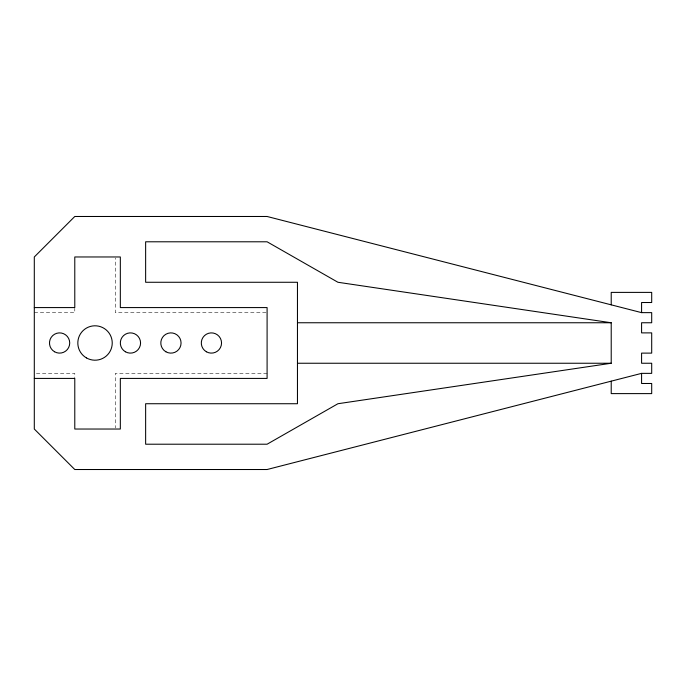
<?xml version="1.0" encoding="UTF-8"?>
<svg xmlns="http://www.w3.org/2000/svg" width="686" height="686" viewBox="0 0 686 686"><rect width="100%" height="100%" fill="white"/><g stroke="black" fill="none" stroke-linecap="round" stroke-linejoin="round"><path stroke-width="0.51" stroke-dasharray="3.43 2.57" d="M34.3 312.636L74.783 312.636L74.783 308.357M266.022 312.636L115.274 312.636L115.274 258.039M36.427 373.364L74.783 373.364L74.783 377.643M267.094 373.364L115.274 373.364L115.274 427.961"/><path stroke-width="1.03" d="M641.582 373.364L267.094 469.516L74.783 469.516L34.3 429.033L34.3 256.967L74.783 216.484L267.094 216.484L641.582 312.636L651.7 312.636L651.7 322.754L641.582 322.754L641.582 332.882L651.7 332.882L651.7 353.119L641.582 353.119L641.582 363.246L651.7 363.246L651.7 373.364L641.582 373.364L641.582 383.483L651.7 383.483L651.7 393.61L611.217 393.61L611.217 381.159M611.217 363.246L337.941 403.728L267.094 444.211L145.638 444.211L145.638 403.728L297.458 403.728L297.458 282.272L145.638 282.272L145.638 241.789L267.094 241.789L337.941 282.272L611.217 322.754L611.217 363.246L297.458 363.246M34.3 307.577L74.783 307.577L74.783 256.967L120.333 256.967L120.333 307.577L267.094 307.577L267.094 378.423L120.333 378.423L120.333 429.033L74.783 429.033L74.783 378.423L34.3 378.423M297.458 322.754L611.217 322.754M641.582 312.636L641.582 302.517L651.7 302.517L651.7 292.39L611.217 292.39L611.217 304.841M125.392 351.764A10.119 10.119 0 0 0 140.57 343A10.119 10.119 0 0 0 125.392 334.236A10.119 10.119 0 0 0 125.392 351.764M54.546 351.764A10.119 10.119 0 0 0 69.723 343A10.119 10.119 0 0 0 54.546 334.236A10.119 10.119 0 0 0 54.546 351.764M206.366 351.764A10.119 10.119 0 0 0 221.544 343A10.119 10.119 0 0 0 206.366 334.236A10.119 10.119 0 0 0 206.366 351.764M165.875 351.764A10.119 10.119 0 0 0 181.061 343A10.119 10.119 0 0 0 165.875 334.236A10.119 10.119 0 0 0 165.875 351.764M86.427 357.903A17.21 17.21 0 0 0 112.238 343A17.21 17.21 0 0 0 86.427 328.097A17.21 17.21 0 0 0 86.427 357.903"/></g></svg>
